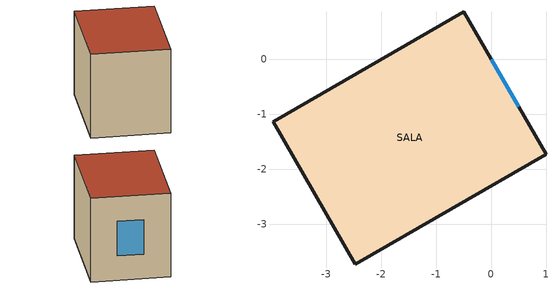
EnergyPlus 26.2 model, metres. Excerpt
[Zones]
SALA
 floor adiabatic (PAREDE): 1,-1.73 -2.46,-3.73 -3.96,-1.13 -0.5,0.87 z-1
 wall outside (PAREDE): 1,-1.73 -0.5,0.87 -3.96,-1.13 -2.46,-3.73 1,-1.73 z-1:2.4
 window (VIDRO): 0.5,-0.87 0,0 z0:1.4
 roof outside (PAREDE): -0.5,0.87 -3.96,-1.13 -2.46,-3.73 1,-1.73 z2.4
[Building]
SOL-AR conferencia: North Axis {deg}=0; Terrain=Suburbs; Loads Convergence Tolerance Value {W}=0.04; Temperature Convergence Tolerance Value {deltaC}=0.4; Solar Distribution=FullExterior; Maximum Number of Warmup Days=25; Minimum Number of Warmup Days=6
[Site:Location]
porto-alegre: Latitude {deg}=-29.994; Longitude {deg}=-51.171; Time Zone {hr}=-3; Elevation {m}=3.4
[Material:NoMass]
PAREDE: Roughness=MediumRough; Thermal Resistance {m2-K/W}=1; Thermal Absorptance=0.9; Solar Absorptance=0.7; Visible Absorptance=0.7
[Construction]
PAREDE: PAREDE
VIDRO: VIDRO
[WindowMaterial:SimpleGlazingSystem]
VIDRO: U-Factor {W/m2-K}=5.8; Solar Heat Gain Coefficient=0.8; Visible Transmittance=0.85
[Zone]
SALA
[Shading:Overhang:Projection]
JANELA Brise 1: Window or Door=JANELA; Height above Window or Door {m}=0.2; Tilt Angle from Window/Door {deg}=90; Left extension from Window/Door Width {m}=10; Right extension from Window/Door Width {m}=10; Depth as Fraction of Window/Door Height=0.357143
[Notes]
SOL-AR: modelo minimo para conferir a fracao ensolarada da janela no EnergyPlus.
Gerado por SOL-AR (teste de referencia do F5.2), para o EnergyPlus 26.2.
Local: porto-alegre. Fachada: normal externa a 60 graus do Norte.
Janela (vidro): 1 x 1.4 m.
Peca 1 (brise horizontal): Shading:Overhang:Projection.
Peca 2 (aleta): Shading:Zone:Detailed.
Peca 1: prolongamento infinito exportado com 10 m (20 vezes a distancia da peca ao vidro); a sombra na janela e a mesma enquanto o sol estiver a mais de 2,9 graus do plano da fachada.
Peca 2: prolongamento infinito exportado com 8 m (20 vezes a distancia da peca ao vidro); a sombra na janela e a mesma enquanto o sol estiver a mais de 2,9 graus do plano da fachada.
Esquerda e direita dos objetos por projecao: vistas de fora, como no EnergyPlus.
Rode com o EPW do local; a saida Surface Outside Face Sunlit Fraction da janela sai a cada passo de tempo.
Zona em caixa atras da fachada, com materiais sem massa: o modelo serve so para a sombra.
